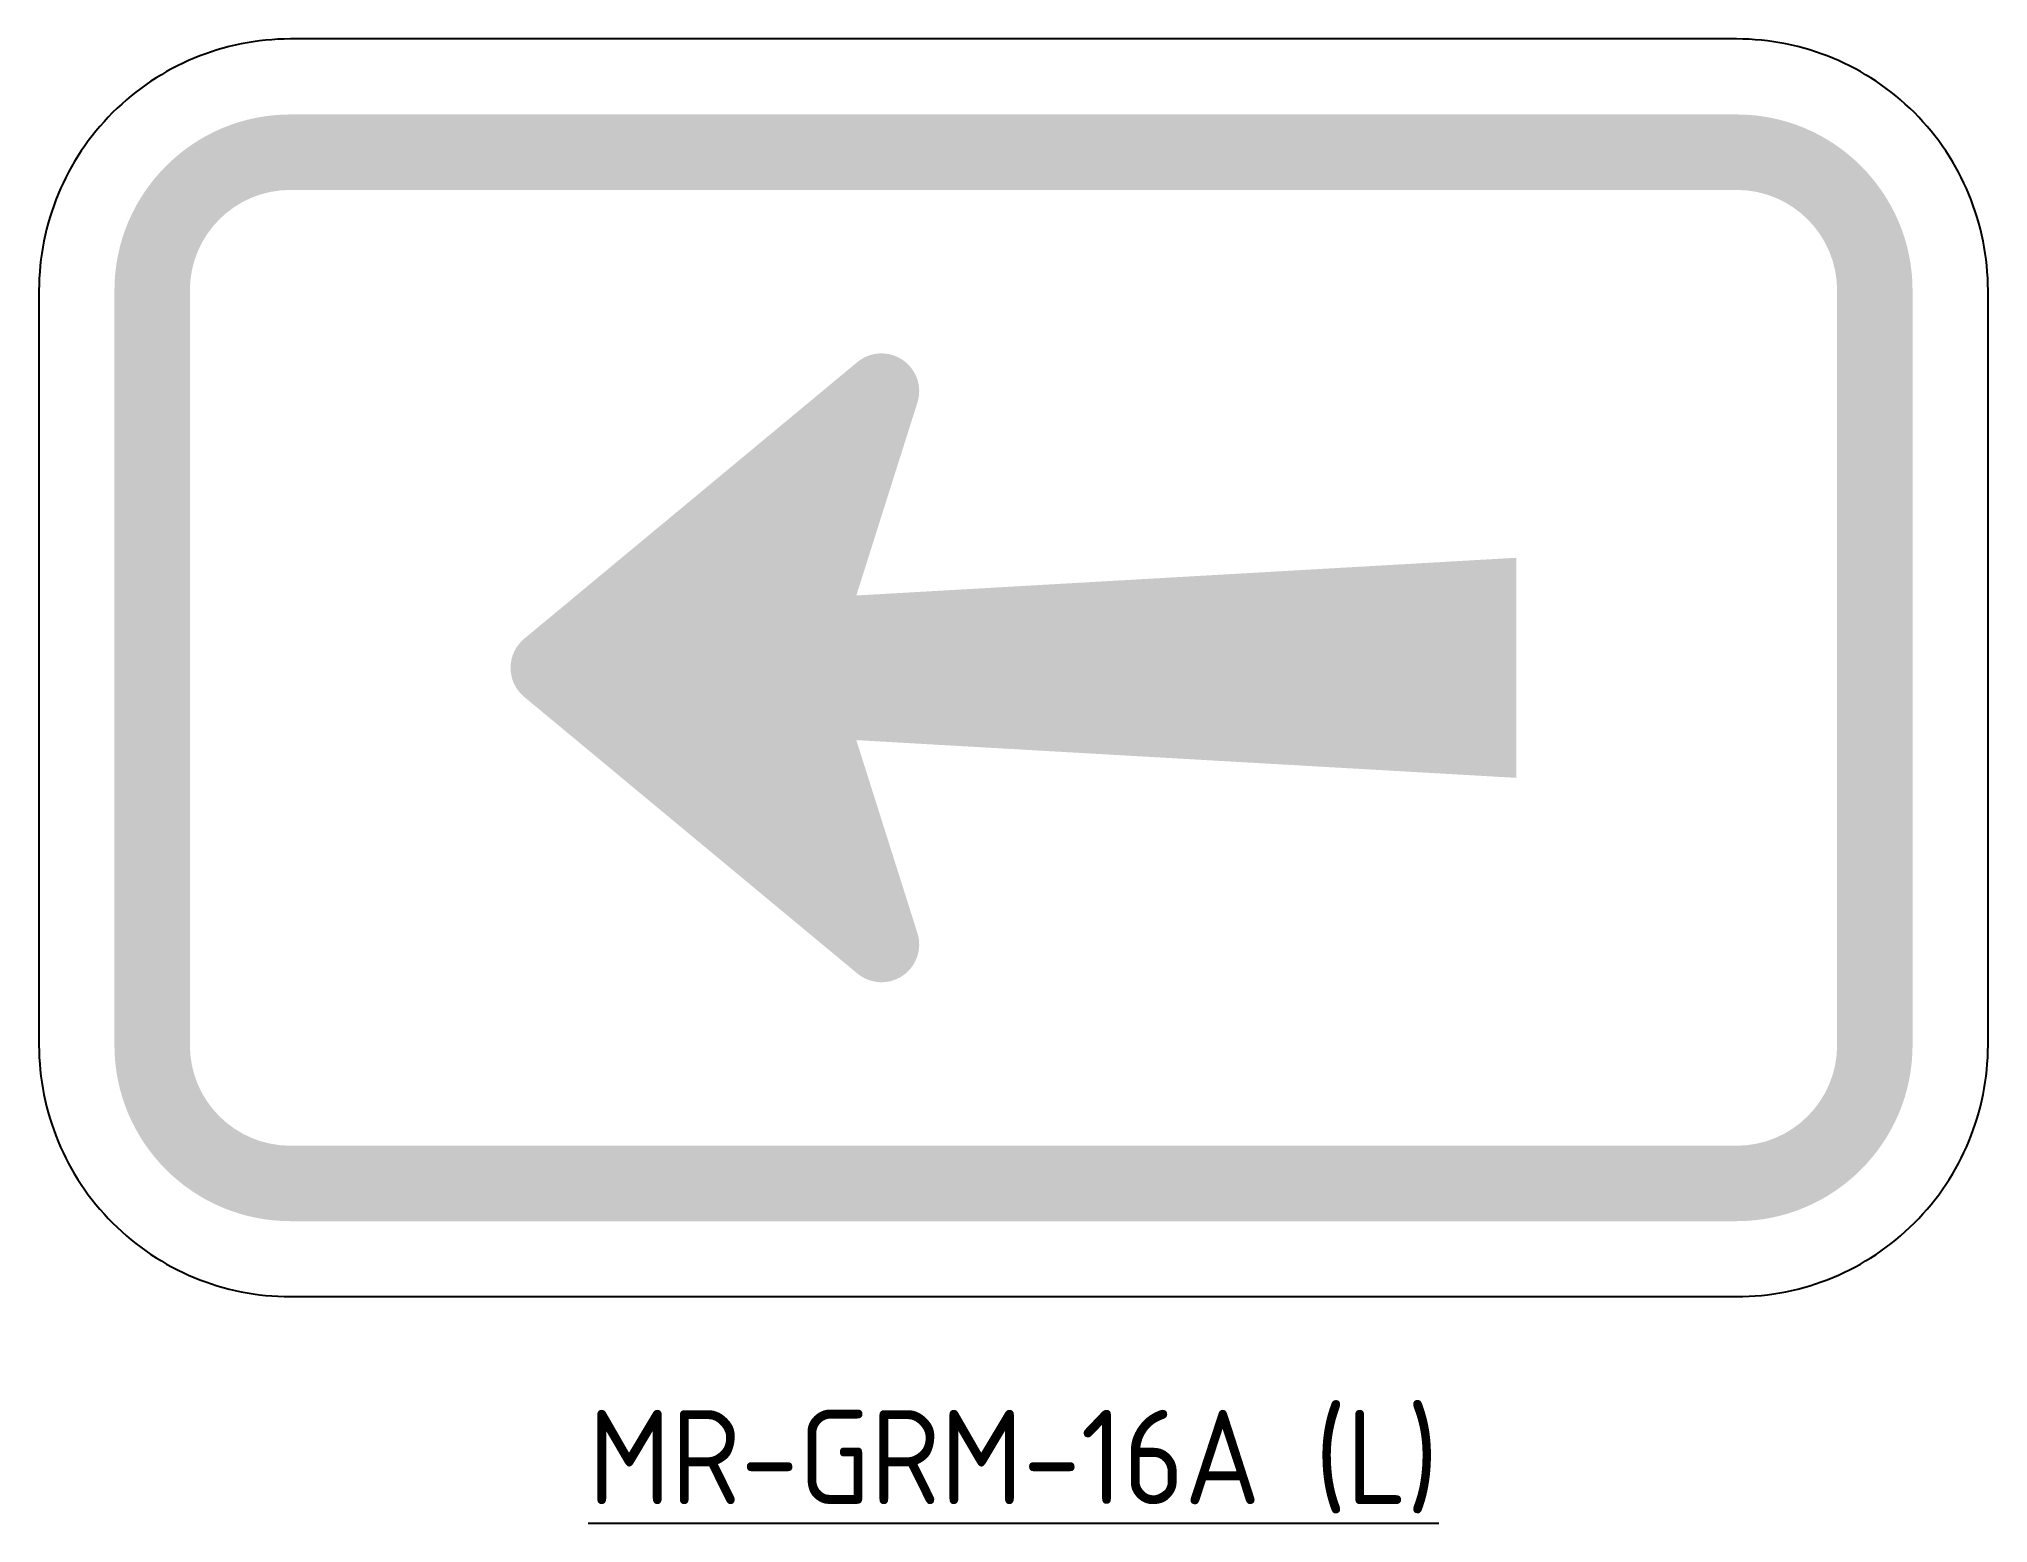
# Model space of a CAD drawing. Extents: x -31 to 31, y -7.2 to 40.
import ezdxf

# ---------------------------------------------------------------- set-up
doc = ezdxf.new("R2010")
doc.units = 0
doc.layers.add('_BLACK', color=7, linetype='Continuous', true_color=0x0a0a0a)
doc.layers.add('T35', color=3, linetype='Continuous')
doc.styles.add('T35', font='isocp2.shx', dxfattribs={"height": 3.5})

msp = doc.modelspace()

# ---------------------------------------------------------------- hatches: boundary and pattern name
at = {"layer": '_BLACK'}
h = msp.add_hatch(color=256, dxfattribs=at)
h.dxf.hatch_style = 1
edge = h.paths.add_edge_path(flags=16)
edge.add_arc((-23, 8), 3.2, 180, 270)
edge.add_line((-23, 4.8), (23, 4.8))
edge.add_arc((23, 8), 3.2, 270, 360)
edge.add_line((26.2, 8), (26.2, 32))
edge.add_arc((23, 32), 3.2, 0, 90)
edge.add_line((23, 35.2), (-23, 35.2))
edge.add_arc((-23, 32), 3.2, 90, 180)
edge.add_line((-26.2, 32), (-26.2, 8))
edge = h.paths.add_edge_path()
edge.add_arc((-23, 8), 5.6, 180, 270)
edge.add_line((-23, 2.4), (23, 2.4))
edge.add_arc((23, 8), 5.6, 270, 360)
edge.add_line((28.6, 8), (28.6, 32))
edge.add_arc((23, 32), 5.6, 0, 90)
edge.add_line((23, 37.6), (-23, 37.6))
edge.add_arc((-23, 32), 5.6, 90, 180)
edge.add_line((-28.6, 32), (-28.6, 8))
h = msp.add_hatch(color=256, dxfattribs=at)
h.dxf.hatch_style = 1
edge = h.paths.add_edge_path()
edge.add_line((-5, 22.3), (-3.056, 28.438))
edge.add_arc((-4.2, 28.8), 1.2, 342.42538, 489.69907)
edge.add_line((-4.967, 29.723), (-15.567, 20.923))
edge.add_arc((-14.8, 20), 1.2, 489.69907, 590.30093)
edge.add_line((-15.567, 19.077), (-4.967, 10.277))
edge.add_arc((-4.2, 11.2), 1.2, 230.30093, 377.57462)
edge.add_line((-3.056, 11.562), (-5, 17.7))
edge.add_line((-5, 17.7), (16, 16.5))
edge.add_line((16, 16.5), (16, 23.5))
edge.add_line((16, 23.5), (-5, 22.3))

# ---------------------------------------------------------------- linework, layer by layer
msp.add_lwpolyline([(-31, 8, 0.414214), (-23, 0), (23, 0, 0.414214), (31, 8), (31, 32, 0.414214), (23, 40), (-23, 40, 0.414214), (-31, 32)], format="xyb", close=True, dxfattribs=at)

# ---------------------------------------------------------------- texts
at = {"layer": 'T35', "insert": (0, -3.6), "char_height": 3, "attachment_point": 2, "style": 'T35'}
msp.add_mtext('{\\LMR-GRM-16A (L)}', dxfattribs=at)

doc.saveas('drawing.dxf')
